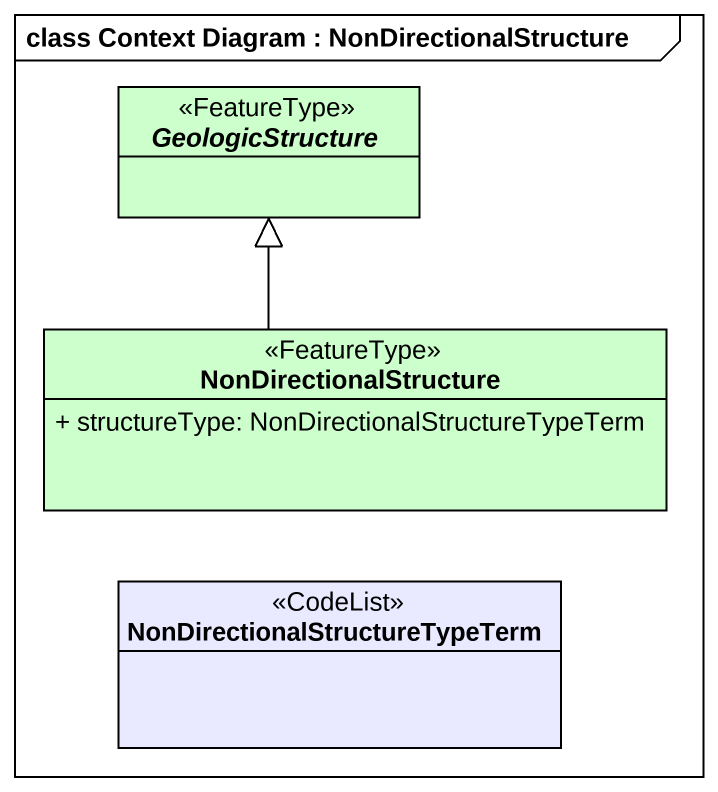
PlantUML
@startuml
mainframe class Context Diagram : NonDirectionalStructure
hide circle
hide empty members
skinparam classAttributeIconSize 0
abstract class GeologicStructure <<FeatureType>> #CCFFCC
class NonDirectionalStructure <<FeatureType>> #CCFFCC {
  + structureType: NonDirectionalStructureTypeTerm
}
class "NonDirectionalStructureTypeTerm" as NonDirectionalStructureTypeT <<CodeList>> #E9E9FF
NonDirectionalStructure -up-|> GeologicStructure
@enduml
